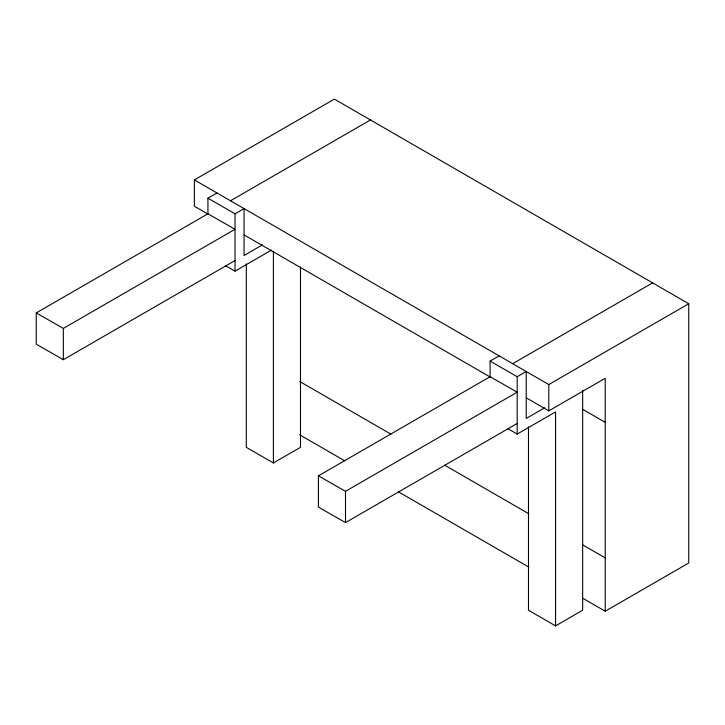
<?xml version="1.0" encoding="UTF-8"?>
<svg xmlns="http://www.w3.org/2000/svg" width="725" height="725" viewBox="0 0 725 725"><rect width="100%" height="100%" fill="white"/><g stroke="black" fill="none" stroke-linecap="round" stroke-linejoin="round"><path stroke-width="1.09" d="M208.048 214.138L194.382 206.244L194.382 179.918L334.343 99.117L688.75 303.73L688.75 562.99L605.23 611.211L582.773 598.252M235.018 260.565L63.338 359.682L36.25 344.203L36.25 312.919L207.93 213.802L207.93 198.17L216.956 192.95M230.505 200.771L370.457 119.969M207.93 198.17L235.018 213.802L244.044 208.592L244.044 255.508L262.532 244.842M36.25 312.919L63.338 328.407L235.018 229.281L207.93 213.802M225.339 265.567L235.018 271.15L271.476 250.107M246.301 263.927L246.301 447.334L273.397 462.967L300.485 447.334L300.485 266.909M517.188 423.472L345.508 522.598L318.42 507.11L318.42 475.836L490.1 376.719L490.1 361.077L499.135 355.866M512.675 363.687L652.636 282.877M490.1 361.077L517.188 376.719L526.223 371.508L526.223 418.425L544.711 407.749M318.42 475.836L345.508 491.314L517.188 392.198L490.1 376.719M194.382 179.918L548.798 384.54L688.75 303.73M526.341 397.898L548.798 410.867L605.23 378.278L605.23 611.211M507.518 428.475L517.188 434.067L555.567 411.909L555.567 625.883L582.655 610.242L582.655 390.349M582.773 409.371L605.23 422.331M244.216 235.018L490.145 377M299.679 381.468L390.793 434.076M444.679 465.187L528.942 513.835M582.773 544.919L605.23 557.878M299.679 434.801L344.747 460.819M398.632 491.931L528.942 567.168M555.567 625.883L528.48 610.242L528.48 426.835M548.798 384.54L548.798 410.867M517.188 376.719L517.188 434.067M345.508 491.314L345.508 522.598M273.397 251.258L273.397 462.967M235.018 213.802L235.018 271.15M63.338 328.407L63.338 359.682"/></g></svg>
